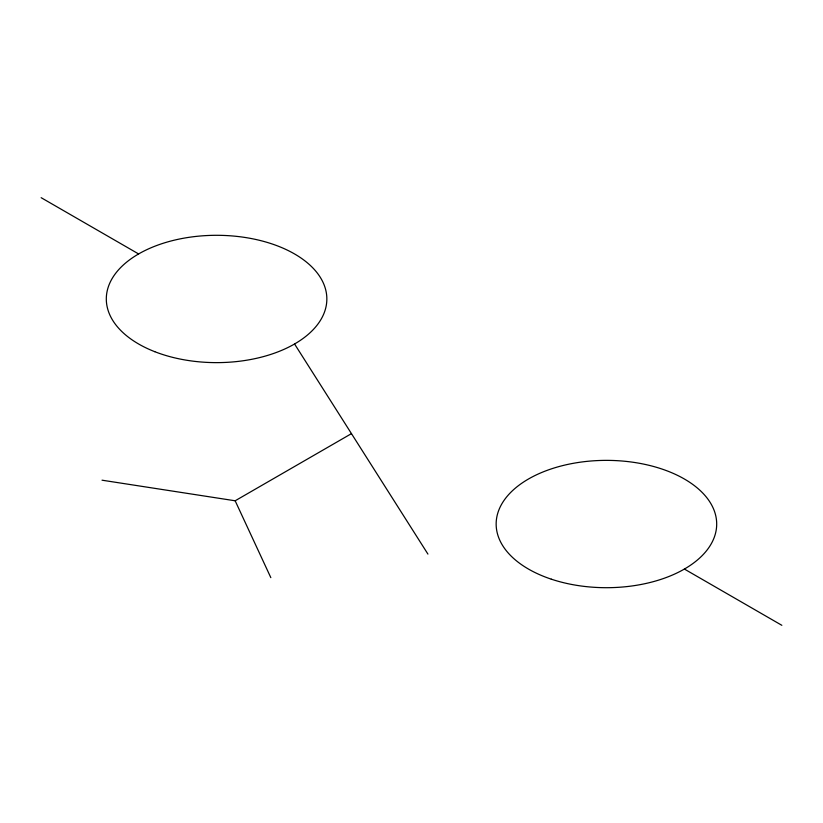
<?xml version="1.0" encoding="UTF-8"?>
<svg xmlns="http://www.w3.org/2000/svg" width="823" height="823" viewBox="0 0 823 823"><rect width="100%" height="100%" fill="white"/><g stroke="black" fill="none" stroke-linecap="round" stroke-linejoin="round"><path stroke-width="1.23" d="M102.021 480.19L235.162 500.785L351.462 433.639M41.15 197.685L138.614 253.947M684.386 569.053L781.85 625.315M294.552 343.983L427.929 554.095M235.162 500.785L270.829 577.643M154.775 351.688A110.261 63.659 0 0 0 326.566 303.502A110.261 63.659 0 0 0 168.396 241.705A110.261 63.659 0 0 0 154.775 351.688M551.287 579.166A110.261 63.659 0 0 0 716.689 524.035A110.261 63.659 0 0 0 551.287 468.904A110.261 63.659 0 0 0 551.287 579.166"/></g></svg>
